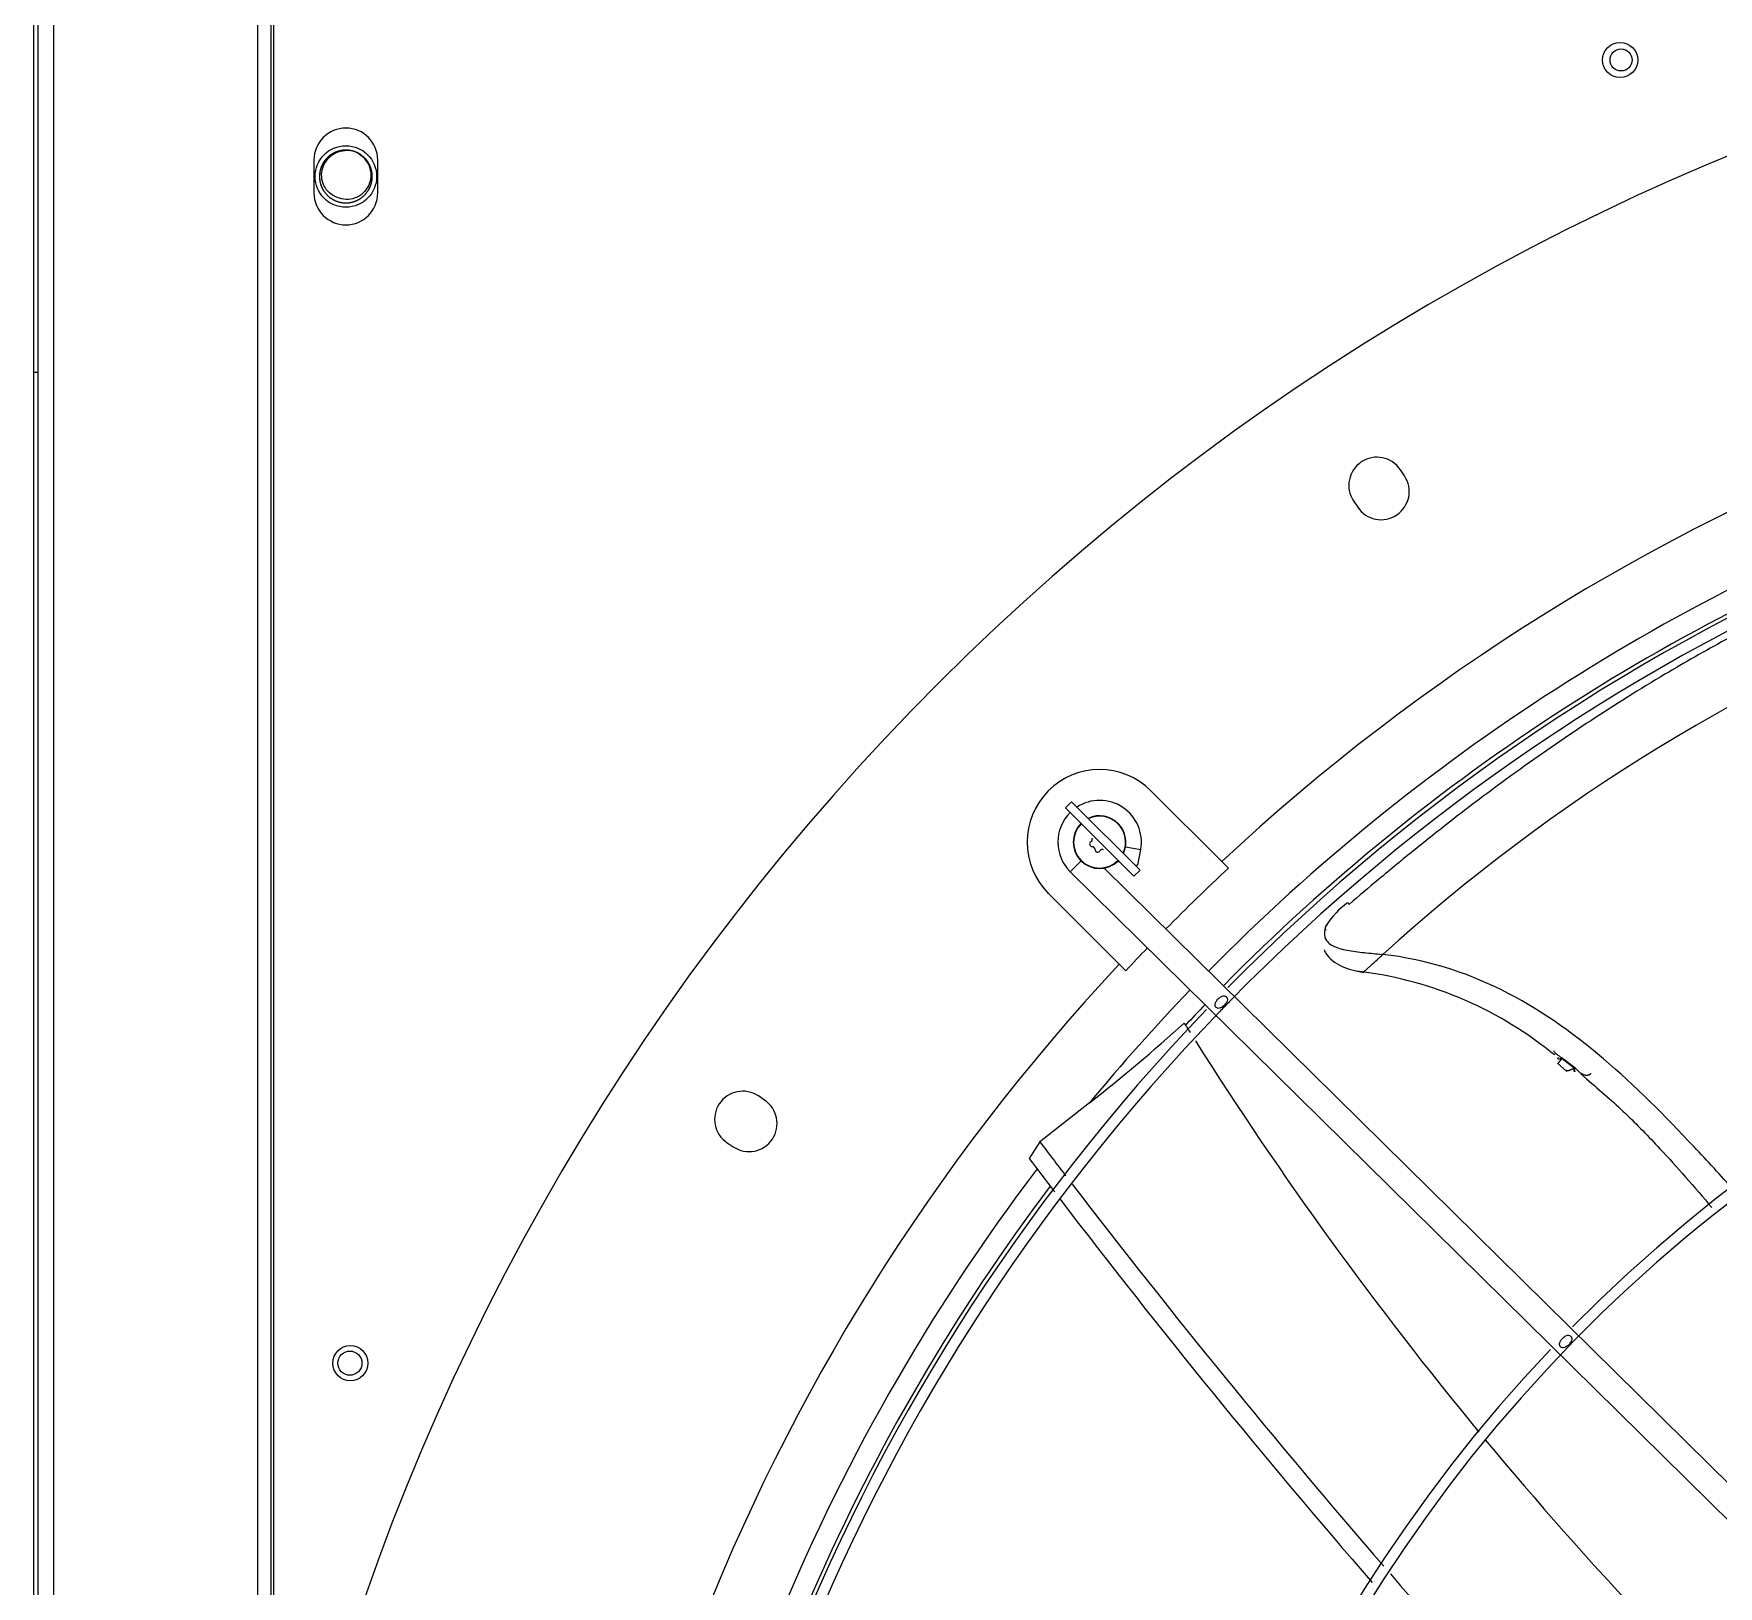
# Model space of a CAD drawing. Header units: millimetres. Extents: x 113490 to 142599, y -20467 to 115.
# Drawn here: x 127127.2 to 127510.4, y -11175.8 to -10822.5 of the extents above; entities that cross this region are included whole.
import ezdxf

# ---------------------------------------------------------------- set-up
doc = ezdxf.new("R2010")
doc.units = ezdxf.units.MM
doc.layers.add('DV3_0', color=7, linetype='Continuous')

msp = doc.modelspace()

# ---------------------------------------------------------------- linework, layer by layer
at = {"layer": 'DV3_0', "color": 7, "linetype": 'Continuous', "lineweight": 15}
for p, q in [((127127.24, -11906.49), (127127.24, -9742.49)), ((127128.24, -11906.49), (127128.24, -9742.49)), ((127178.24, -11847.85), (127178.24, -9857.26)), ((127181.24, -11847.85), (127181.24, -9857.26)), ((127190.99, -10851.24), (127190.99, -10858.74)), ((127205.49, -10858.74), (127205.49, -10851.24)), ((127127.24, -10899.48), (127128.24, -10899.48)), ((127439.02, -10923.11), (127438.08, -10921.7)), ((127427.44, -10928.81), (127428.38, -10930.23)), ((127397.46, -11010.88), (127381.35, -10994.77)), ((127363.32, -10997.24), (127361.91, -10998.66)), ((127377.46, -11014.22), (127361.91, -10998.66)), ((127363.32, -10997.24), (127378.88, -11012.8)), ((127378.4, -11011.7), (127379.04, -11008.09)), ((127373.72, -11010.88), (127374.21, -11010.96)), ((127377.64, -11011.57), (127378.4, -11011.7)), ((127398.96, -11012.37), (127397.46, -11010.88)), ((127363.01, -11013.2), (127705.44, -11350.87)), ((127709, -11345.95), (127370.7, -11012.35)), ((127377.46, -11014.22), (127378.88, -11012.8)), ((127358.02, -11018.1), (127374.13, -11034.22)), ((127374.13, -11034.22), (127375.62, -11035.71)), ((127472.18, -11054.09), (127473.19, -11054.77)), ((127473.8, -11056.75), (127475.97, -11058.61)), ((127474.95, -11055.64), (127474.85, -11055.74)), ((127477.74, -11057.77), (127474.95, -11055.64)), ((127479.13, -11059.16), (127480.43, -11060.31)), ((127293.47, -11065.13), (127292.06, -11064.19)), ((127367.39, -11065.73), (127357.04, -11073.89)), ((127284.95, -11074.83), (127286.36, -11075.78)), ((127356.11, -11074.65), (127353.66, -11078.43)), ((127357.04, -11073.89), (127356.11, -11074.65))]:
    msp.add_line(p, q, dxfattribs=at)
at = {"layer": 'DV3_0', "color": 7, "linetype": 'Continuous', "lineweight": 20}
for p, q in [((127131.84, -11903.49), (127131.84, -9745.49)), ((127181.84, -11862.07), (127181.84, -9845.59)), ((127375.59, -11007.48), (127379.04, -11008.09)), ((127365.47, -11010.71), (127363.01, -11013.2)), ((127477.64, -11057.89), (127474.85, -11055.74))]:
    msp.add_line(p, q, dxfattribs=at)
at = {"layer": 'DV3_0', "color": 7, "linetype": 'Continuous', "lineweight": 15}
for centre, radius in [((127488.07, -10828.5), 4), ((127488.28, -10828.48), 2.5), ((127198.24, -10854.99), 7), ((127199.24, -11124.99), 4), ((127199.15, -11124.99), 2.75)]:
    msp.add_circle(centre, radius, dxfattribs=at)
for centre, radius, start, end in [((127723.24, -11359.99), 551.5, 105.4775, 164.5225), ((127198.24, -10851.24), 7.25, 0, 180), ((127198.24, -10854.99), 6, 64.8963, 82.5227), ((127198.24, -10858.74), 7.25, 180, 0), ((127723.24, -11359.99), 477.5, 46.9802, 133.0198), ((127723.24, -11359.99), 456, 45.9967, 135.345), ((127723.24, -11359.99), 453.5, 90, 135.5593), ((127432.76, -10925.26), 6.4, 33.75, 213.75), ((127433.7, -10926.67), 6.4, 213.75, 33.75), ((127723.24, -11359.99), 457, 110.247, 135.4011), ((127369.68, -11006.44), 16.5, 45, 225), ((127369.68, -11006.44), 9.5, 135, 225.4011), ((127369.68, -11006.44), 9.5, 350, 122.8178), ((127369.68, -11006.44), 6, 334.4712, 115.5288), ((127369.68, -11006.44), 5.91, 334.7712, 115.2288), ((127369.68, -11006.44), 6, 135, 315), ((127369.68, -11006.44), 5.91, 135, 315), ((127368.01, -11006.88), 0.6, 118.8618, 271.1382), ((127367.43, -11005.83), 0.6, 298.8788, 31.1212), ((127368.04, -11008.08), 0.6, 358.8788, 91.1212), ((127369.24, -11008.11), 0.6, 178.8617, 331.1383), ((127370.29, -11008.69), 0.6, 58.8788, 151.1212), ((127723.24, -11359.99), 475.39, 133.011, 135.4011), ((127723.24, -11359.99), 346, 46.4603, 135.3186), ((127723.24, -11359.99), 343.5, 90, 135.6595), ((127437.87, -11035.97), 19.7, 127.2844, 146.8694), ((127424.55, -11027.16), 3.73, 148.8324, 198.5323), ((127421.99, -11026.01), 1.01, 129.0108, 207.7636), ((127421.16, -11025.11), 0.229, 329.2787, 337.2497), ((127723.24, -11359.99), 475.39, 136.1242, 136.989), ((127723.24, -11359.99), 477.5, 136.9802, 223.0198), ((127423.36, -11123.82), 92.44, 83.3264, 83.4691), ((127418.35, -11121.56), 86.32, 51.4172, 83.6329), ((127723.24, -11359.99), 453.5, 135.5593, 135.9166), ((127723.24, -11359.99), 456, 136.2282, 225.3442), ((127723.24, -11359.99), 453.5, 135.9912, 225.5589), ((127723.24, -11359.99), 457, 136.1533, 136.9627), ((127723.24, -11359.99), 453.5, 135.9166, 135.9912), ((127115.76, -10745.29), 407.44, 308.1421, 312.0989), ((128128.63, -10585.4), 872.25, 211.99842, 212.16586), ((128128.63, -10585.4), 872.25, 212.31442, 219.53683), ((127473.29, -11054.41), 5.58, 321.387, 322.944), ((127288.5, -11069.51), 6.4, 56.25, 236.25), ((127289.92, -11070.45), 6.4, 236.25, 56.25), ((128887.48, -9914.21), 1921.39, 217.15391, 217.44204), ((128823.25, -9969.73), 1840.9, 217.03202, 217.32877), ((127723.24, -11359.99), 457, 142.9574, 169.7123), ((128887.48, -9914.21), 1921.39, 217.51308, 220.85897), ((128823.25, -9969.73), 1840.9, 217.39011, 220.89455), ((127723.24, -11359.99), 346, 136.506, 225.3203), ((127723.24, -11359.99), 343.5, 135.6595, 225.6229), ((128128.63, -10585.4), 872.25, 219.6863, 226.90224), ((128887.48, -9914.21), 1921.39, 220.9289, 224.29797)]:
    msp.add_arc(centre, radius, start, end, dxfattribs=at)
at = {"layer": 'DV3_0', "color": 7, "linetype": 'Continuous', "lineweight": 20}
for centre, radius, start, end in [((127723.24, -11359.99), 461.75, 110.0855, 135.4011), ((127716.75, -11343.28), 420.46, 110.8294, 132.2399), ((127723.24, -11359.99), 461.75, 136.1456, 140.4114), ((127723.24, -11359.99), 461.75, 142.7915, 173.1384)]:
    msp.add_arc(centre, radius, start, end, dxfattribs=at)
at = {"layer": 'DV3_0', "color": 7, "linetype": 'Continuous', "lineweight": 15}
msp.add_rational_spline([(127203.78, -10852.69), (127202.45, -10849.49), (127199.02, -10849.04), (127195.58, -10848.59), (127193.48, -10851.34), (127191.37, -10854.09), (127192.7, -10857.29), (127194.02, -10860.49), (127197.46, -10860.94), (127200.89, -10861.39), (127203, -10858.64), (127205.11, -10855.89), (127203.78, -10852.69), (127202.45, -10849.49), (127199.02, -10849.04), (127195.58, -10848.59), (127193.48, -10851.34), (127191.37, -10854.09), (127192.7, -10857.29), (127194.02, -10860.49), (127197.46, -10860.94), (127200.89, -10861.39), (127203, -10858.64), (127205.11, -10855.89), (127203.78, -10852.69), (127202.89, -10850.54), (127200.78, -10849.56)], [1, 0.866025403784, 1, 0.866025403784, 1, 0.866025403784, 1, 0.866025403784, 1, 0.866025403784, 1, 0.866025403784, 1, 0.866025403784, 1, 0.866025403784, 1, 0.866025403784, 1, 0.866025403784, 1, 0.866025403784, 1, 0.866025403784, 1, 0.90591222949, 0.943976505854], degree=2, knots=[0.94372108, 0.94372108, 0.94372108, 0.9481517, 0.9481517, 0.95258231, 0.95258231, 0.95701293, 0.95701293, 0.96144354, 0.96144354, 0.96587416, 0.96587416, 0.97030477, 0.97030477, 0.97473539, 0.97473539, 0.979166, 0.979166, 0.98359662, 0.98359662, 0.98802723, 0.98802723, 0.99245785, 0.99245785, 0.99688846, 0.99688846, 1, 1, 1], dxfattribs=at)
for points, knots in [([(127196.78, -10859.91), (127195.41, -10859.59), (127194.22, -10858.71), (127192.79, -10856.34), (127192.56, -10854.87), (127193.14, -10852.17), (127193.96, -10850.94), (127196.21, -10849.31), (127197.63, -10848.92), (127199.02, -10849.04)], [0, 0, 0, 0, 0.25, 0.25, 0.5, 0.5, 0.75, 0.75, 1, 1, 1, 1]), ([(127200.78, -10849.56), (127202.02, -10850.21), (127202.99, -10851.3), (127204.03, -10853.89), (127204.05, -10855.36), (127203.07, -10857.97), (127202.08, -10859.08), (127199.59, -10860.28), (127198.1, -10860.39), (127196.78, -10859.91)], [0, 0, 0, 0, 0.25, 0.25, 0.5, 0.5, 0.75, 0.75, 1, 1, 1, 1]), ([(127565.78, -10936.09), (127564.08, -10936.72), (127559.94, -10938.29), (127551.09, -10941.8), (127541.51, -10945.84), (127530.93, -10950.71), (127521.76, -10955.23), (127510.69, -10961.07), (127497.07, -10968.83), (127481.47, -10978.59), (127466.01, -10989.22), (127452.71, -10999.12), (127441.99, -11007.61), (127433.56, -11014.53), (127428.69, -11018.69), (127426.48, -11020.58)], [0.2372655, 0.2372655, 0.2372655, 0.2372655, 0.2629324, 0.3003611, 0.375216, 0.4179257, 0.4668403, 0.518544, 0.5907456, 0.6811722, 0.7688048, 0.8461038, 0.908484, 0.9586231, 1, 1, 1, 1]), ([(127373.91, -11010.66), (127373.93, -11010.68), (127373.98, -11010.73), (127374.08, -11010.83), (127374.17, -11010.92), (127374.21, -11010.96)], [0.93699996, 0.93699996, 0.93699996, 0.93699996, 0.94570082, 0.97250001, 1, 1, 1, 1]), ([(127420.76, -11030.98), (127420.9, -11031.31), (127421.25, -11032.13), (127422.59, -11033.43), (127425.32, -11035.19), (127427.84, -11035.71), (127429.79, -11036.07)], [0, 0, 0, 0, 0.112555, 0.329721, 0.555034, 1, 1, 1, 1]), ([(127421.01, -11028.34), (127421.31, -11029.06), (127421.93, -11029.62), (127423.64, -11030.5), (127424.74, -11030.81), (127427.19, -11031.27), (127428.54, -11031.43), (127431.25, -11031.71), (127432.62, -11031.83), (127433.87, -11031.98)], [0, 0, 0, 0, 0.25, 0.25, 0.5, 0.5, 0.75, 0.75, 1, 1, 1, 1]), ([(127429.71, -11036.05), (127429.71, -11036.04), (127429.77, -11035.98), (127429.97, -11035.78), (127430.35, -11035.43), (127430.76, -11035.05), (127431.31, -11034.53), (127432.01, -11033.9), (127432.9, -11033.09), (127433.66, -11032.4), (127434.1, -11032)], [0.4374993, 0.4374993, 0.4374993, 0.4374993, 0.4998211, 0.6248762, 0.6874038, 0.7499314, 0.812459, 0.8749866, 0.9375141, 0.9999949, 0.9999949, 0.9999949, 0.9999949]), ([(127513.91, -11085.59), (127510.95, -11082.28), (127507.94, -11079.01), (127498.29, -11068.77), (127491.49, -11061.88), (127477.03, -11049.58), (127469.36, -11044.17), (127452.77, -11035.95), (127443.85, -11033.12), (127434.1, -11032)], [0.5671555, 0.5671555, 0.5671555, 0.5671555, 0.625, 0.625, 0.75, 0.75, 0.875, 0.875, 1, 1, 1, 1]), ([(127396.18, -11044.03), (127396.14, -11043.98), (127396.06, -11043.89), (127395.95, -11043.65), (127395.91, -11043.25), (127396.09, -11042.82), (127396.35, -11042.43), (127396.63, -11042.12), (127396.93, -11041.84), (127397.31, -11041.57), (127397.73, -11041.39), (127398.12, -11041.42), (127398.36, -11041.53), (127398.45, -11041.61), (127398.5, -11041.65)], [0, 0, 0, 0, 0.040441, 0.08184, 0.180502, 0.319168, 0.407275, 0.502441, 0.597059, 0.684342, 0.821198, 0.918588, 0.959713, 1, 1, 1, 1]), ([(127398.5, -11041.65), (127398.54, -11041.69), (127398.62, -11041.78), (127398.73, -11042.02), (127398.77, -11042.42), (127398.59, -11042.85), (127398.33, -11043.24), (127398.05, -11043.55), (127397.75, -11043.83), (127397.37, -11044.1), (127396.95, -11044.28), (127396.56, -11044.26), (127396.32, -11044.14), (127396.23, -11044.07), (127396.18, -11044.03)], [0, 0, 0, 0, 0.040419, 0.081737, 0.180004, 0.318741, 0.407079, 0.502384, 0.597672, 0.685216, 0.821732, 0.918627, 0.959704, 1, 1, 1, 1]), ([(127474.95, -11055.63), (127474.89, -11055.59), (127474.74, -11055.49), (127474.42, -11055.28), (127474.02, -11055.02), (127473.52, -11054.62), (127473.18, -11054.25), (127473.05, -11053.95), (127473.03, -11053.9)], [0, 0, 0, 0, 0.0427487, 0.1089556, 0.23488, 0.3499859, 0.5247423, 0.5619881, 0.5619881, 0.5619881, 0.5619881]), ([(127474.85, -11055.74), (127474.83, -11055.74), (127474.8, -11055.72), (127474.74, -11055.73), (127474.67, -11055.73), (127474.58, -11055.75), (127474.47, -11055.77), (127474.3, -11055.79), (127474.13, -11055.8), (127473.96, -11055.75), (127473.85, -11055.62), (127473.99, -11055.48), (127474.06, -11055.41)], [0, 0, 0, 0, 0.012044, 0.035772, 0.072016, 0.120628, 0.180709, 0.274151, 0.441021, 0.561352, 0.790208, 1, 1, 1, 1]), ([(127474.85, -11055.74), (127474.8, -11055.79), (127474.72, -11055.87), (127474.61, -11055.99), (127474.5, -11056.1), (127474.4, -11056.2), (127474.31, -11056.3), (127474.23, -11056.39), (127474.16, -11056.47), (127474.1, -11056.55), (127474.05, -11056.61), (127474, -11056.67), (127473.97, -11056.72), (127473.94, -11056.76), (127473.93, -11056.8), (127473.92, -11056.82), (127473.92, -11056.84), (127473.93, -11056.85), (127473.93, -11056.85)], [0, 0, 0, 0, 0.031475, 0.0625958, 0.0933628, 0.1237773, 0.1538417, 0.1835592, 0.2129345, 0.2419735, 0.2706833, 0.2990728, 0.3271542, 0.3549404, 0.3824438, 0.4096765, 0.4366503, 0.4569653, 0.4569653, 0.4569653, 0.4569653]), ([(127477.64, -11057.89), (127477.58, -11057.92), (127477.46, -11057.98), (127477.28, -11058.07), (127477.1, -11058.15), (127476.94, -11058.23), (127476.78, -11058.29), (127476.62, -11058.35), (127476.48, -11058.4), (127476.34, -11058.45), (127476.22, -11058.48), (127476.11, -11058.5), (127476.01, -11058.51), (127475.92, -11058.5), (127475.85, -11058.48), (127475.79, -11058.45), (127475.76, -11058.42), (127475.75, -11058.4)], [0, 0, 0, 0, 0.0314072, 0.063257, 0.0955249, 0.1281906, 0.1612384, 0.1946578, 0.2284443, 0.2625995, 0.2971318, 0.332057, 0.3673985, 0.4031877, 0.4394642, 0.4762758, 0.5136785, 0.5136785, 0.5136785, 0.5136785]), ([(127477.88, -11058.46), (127477.84, -11058.51), (127477.78, -11058.59), (127477.66, -11058.67), (127477.6, -11058.64), (127477.6, -11058.5), (127477.63, -11058.33), (127477.68, -11058.16), (127477.71, -11058.02), (127477.71, -11057.95), (127477.67, -11057.9), (127477.65, -11057.89), (127477.64, -11057.89)], [0, 0, 0, 0, 0.127334, 0.220789, 0.468502, 0.604215, 0.74663, 0.891503, 0.957481, 0.981971, 0.990853, 1, 1, 1, 1]), ([(127481.46, -11059.15), (127481.42, -11059.18), (127481.34, -11059.23), (127481.22, -11059.31), (127481.11, -11059.37), (127480.99, -11059.42), (127480.88, -11059.46), (127480.78, -11059.49), (127480.62, -11059.52), (127480.4, -11059.54), (127480.07, -11059.5), (127479.68, -11059.37), (127479.2, -11059.09), (127478.8, -11058.78), (127478.5, -11058.49), (127478.29, -11058.29), (127478.13, -11058.12), (127478, -11058), (127477.93, -11057.93), (127477.87, -11057.87), (127477.8, -11057.82), (127477.76, -11057.78), (127477.74, -11057.77)], [0, 0, 0, 0, 0.032342, 0.063135, 0.092386, 0.120131, 0.146436, 0.171383, 0.195073, 0.258132, 0.321275, 0.421155, 0.547116, 0.703173, 0.766665, 0.832575, 0.904454, 0.924849, 0.944576, 0.964005, 0.982714, 1, 1, 1, 1]), ([(127480.43, -11060.31), (127483.7, -11063.12), (127489.11, -11067.77), (127496.58, -11075.57), (127503.1, -11082.72), (127506.97, -11087.24), (127508.92, -11089.59)], [0, 0, 0, 0, 0.0665262, 0.1303545, 0.1795293, 0.2312581, 0.2312581, 0.2312581, 0.2312581]), ([(127474.51, -11121.27), (127474.47, -11121.22), (127474.39, -11121.13), (127474.28, -11120.89), (127474.24, -11120.49), (127474.42, -11120.06), (127474.68, -11119.67), (127474.95, -11119.36), (127475.26, -11119.08), (127475.63, -11118.81), (127476.05, -11118.62), (127476.45, -11118.65), (127476.69, -11118.77), (127476.78, -11118.85), (127476.82, -11118.88)], [0, 0, 0, 0, 0.040471, 0.081926, 0.180876, 0.319892, 0.408079, 0.503208, 0.597701, 0.68481, 0.821378, 0.918632, 0.959731, 1, 1, 1, 1]), ([(127476.82, -11118.88), (127476.86, -11118.93), (127476.94, -11119.02), (127477.06, -11119.26), (127477.1, -11119.66), (127476.92, -11120.09), (127476.65, -11120.48), (127476.38, -11120.79), (127476.07, -11121.07), (127475.7, -11121.34), (127475.28, -11121.52), (127474.89, -11121.5), (127474.65, -11121.39), (127474.56, -11121.31), (127474.51, -11121.27)], [0, 0, 0, 0, 0.040443, 0.081793, 0.180216, 0.319289, 0.407802, 0.503208, 0.598506, 0.68594, 0.822069, 0.918689, 0.959722, 1, 1, 1, 1])]:
    msp.add_open_spline(points, degree=3, knots=knots, dxfattribs=at)
at = {"layer": 'DV3_0', "color": 7, "linetype": 'Continuous', "lineweight": 20}
msp.add_open_spline([(127425.94, -11020.29), (127425.97, -11020.24), (127426.05, -11020.23), (127426.26, -11020.34), (127426.39, -11020.45), (127426.48, -11020.58)], degree=3, knots=[0, 0, 0, 0, 0.5, 0.5, 1, 1, 1, 1], dxfattribs=at)

doc.saveas('drawing.dxf')
